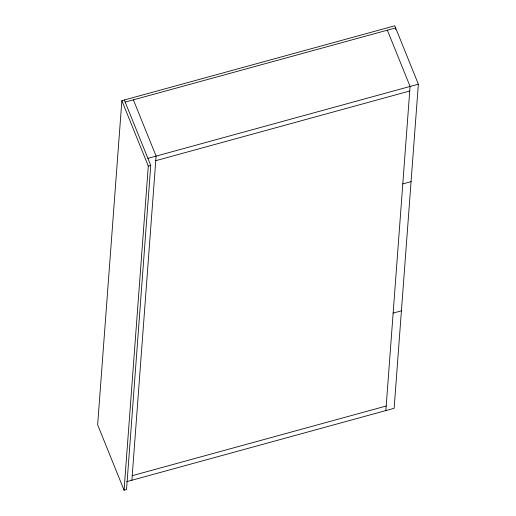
<?xml version="1.0" encoding="UTF-8"?>
<svg xmlns="http://www.w3.org/2000/svg" width="516" height="516" viewBox="0 0 516 516"><rect width="100%" height="100%" fill="white"/><g stroke="black" fill="none" stroke-linecap="round" stroke-linejoin="round"><path stroke-width="0.77" d="M126.672 481.673L394.134 408.304L418.353 84.172L394.772 25.8L121.866 100.665L97.647 424.797L124.072 490.2L126.53 489.523L150.749 165.391L124.324 99.988M124.072 490.2L148.292 166.068L121.866 100.665M131.883 480.248L156.103 156.109L133.373 99.852M395.501 29.502L395.624 27.909L125.175 102.097M385.858 410.575L410.078 86.443L387.348 30.18M147.905 158.36L418.353 84.172M155.761 160.676L409.736 91.003M148.292 166.068L150.749 165.391M402.796 183.909L411.071 181.638M393.14 313.102L401.416 310.832M132.225 475.681L386.2 406.008"/></g></svg>
